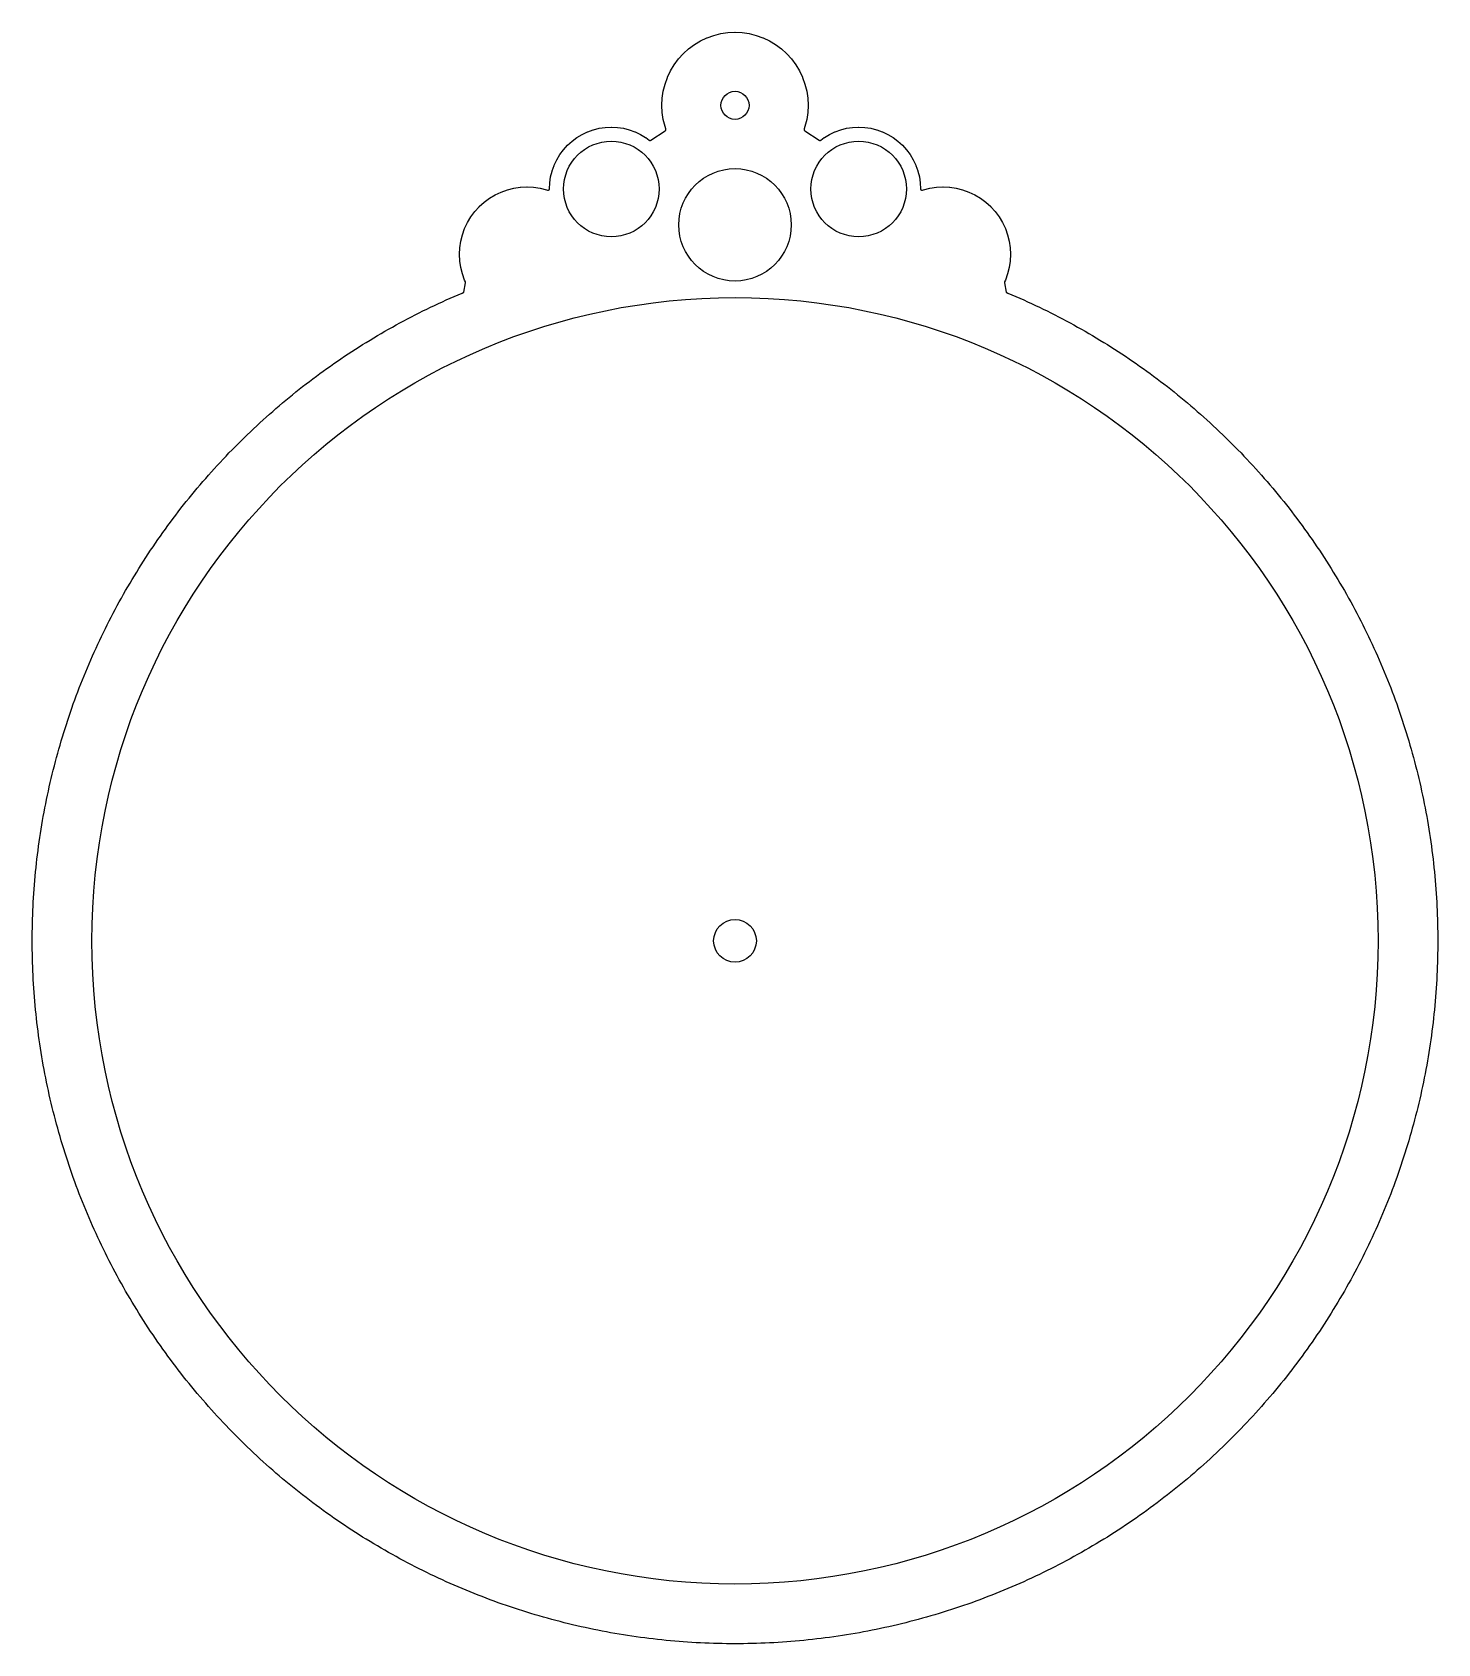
# Model space of a CAD drawing. Header units: millimetres. Extents: x -140 to 140, y -140 to 181.
import ezdxf

# ---------------------------------------------------------------- set-up
doc = ezdxf.new("R2010")
doc.units = ezdxf.units.MM
for name, color, linetype in [('CUT_INNER', 6, 'Continuous'), ('CUT_OUTER', 1, 'Continuous'), ('GUIDE', 3, 'Continuous')]:
    doc.layers.add(name, color=color, linetype=linetype)

msp = doc.modelspace()

# ---------------------------------------------------------------- linework, layer by layer
at = {"layer": 'CUT_INNER'}
for centre, radius in [((0, 166.3921), 2.8), ((-24.64, 149.7321), 9.52), ((24.64, 149.7321), 9.52), ((0, 142.5921), 11.2), ((0, 0), 4.25)]:
    msp.add_circle(centre, radius, dxfattribs=at)
at = {"layer": 'CUT_OUTER'}
msp.add_lwpolyline([(139.9974, -0.859), (139.9895, -1.718), (139.9763, -2.5769), (139.9578, -3.4358), (139.9341, -4.2945), (139.9051, -5.153), (139.8709, -6.0114), (139.8314, -6.8695), (139.7866, -7.7273), (139.7365, -8.5849), (139.6812, -9.4421), (139.6207, -10.299), (139.5548, -11.1555), (139.4838, -12.0116), (139.4074, -12.8673), (139.3259, -13.7224), (139.239, -14.577), (139.147, -15.4311), (139.0497, -16.2846), (138.9471, -17.1375), (138.8394, -17.9897), (138.7264, -18.8413), (138.6081, -19.6922), (138.4847, -20.5423), (138.3561, -21.3916), (138.2222, -22.2401), (138.0831, -23.0878), (137.9389, -23.9347), (137.7894, -24.7806), (137.6348, -25.6256), (137.4749, -26.4696), (137.3099, -27.3126), (137.1398, -28.1546), (136.9644, -28.9956), (136.7839, -29.8354), (136.5983, -30.6742), (136.4075, -31.5117), (136.2116, -32.3481), (136.0105, -33.1833), (135.8044, -34.0172), (135.5931, -34.8499), (135.3767, -35.6812), (135.1552, -36.5112), (134.9286, -37.3398), (134.697, -38.167), (134.4603, -38.9928), (134.2185, -39.8171), (133.9716, -40.6399), (133.7198, -41.4611), (133.4628, -42.2808), (133.2009, -43.0989), (132.9339, -43.9154), (132.662, -44.7303), (132.385, -45.5434), (132.1031, -46.3549), (131.8162, -47.1646), (131.5243, -47.9725), (131.2275, -48.7786), (130.9257, -49.5829), (130.619, -50.3853), (130.3074, -51.1858), (129.9909, -51.9844), (129.6694, -52.781), (129.3431, -53.5757), (129.012, -54.3683), (128.6759, -55.1589), (128.3351, -55.9474), (127.9894, -56.7338), (127.6388, -57.518), (127.2835, -58.3001), (126.9234, -59.08), (126.5585, -59.8577), (126.1888, -60.6331), (125.8144, -61.4063), (125.4353, -62.1771), (125.0514, -62.9456), (124.6628, -63.7117), (124.2695, -64.4754), (123.8716, -65.2367), (123.469, -65.9955), (123.0617, -66.7519), (122.6498, -67.5057), (122.2333, -68.257), (121.8122, -69.0057), (121.3865, -69.7519), (120.9562, -70.4954), (120.5214, -71.2362), (120.082, -71.9744), (119.6381, -72.7098), (119.1897, -73.4426), (118.7368, -74.1725), (118.2795, -74.8997), (117.8177, -75.624), (117.3515, -76.3455), (116.8808, -77.0641), (116.4057, -77.7798), (115.9263, -78.4926), (115.4425, -79.2025), (114.9544, -79.9093), (114.4619, -80.6131), (113.9651, -81.314), (113.464, -82.0117), (112.9587, -82.7064), (112.4491, -83.3979), (111.9352, -84.0863), (111.4172, -84.7715), (110.8949, -85.4536), (110.3685, -86.1324), (109.8379, -86.808), (109.3032, -87.4803), (108.7644, -88.1494), (108.2215, -88.8151), (107.6745, -89.4774), (107.1234, -90.1364), (106.5683, -90.792), (106.0092, -91.4442), (105.4462, -92.0929), (104.8791, -92.7382), (104.3081, -93.38), (103.7332, -94.0183), (103.1543, -94.653), (102.5716, -95.2841), (101.985, -95.9117), (101.3946, -96.5357), (100.8004, -97.156), (100.2023, -97.7727), (99.6005, -98.3857), (98.9949, -98.9949), (98.3857, -99.6005), (97.7727, -100.2023), (97.156, -100.8004), (96.5357, -101.3946), (95.9117, -101.985), (95.2841, -102.5716), (94.653, -103.1543), (94.0183, -103.7332), (93.38, -104.3081), (92.7382, -104.8791), (92.0929, -105.4462), (91.4442, -106.0092), (90.792, -106.5683), (90.1364, -107.1234), (89.4774, -107.6745), (88.8151, -108.2215), (88.1494, -108.7644), (87.4803, -109.3032), (86.808, -109.8379), (86.1324, -110.3685), (85.4536, -110.8949), (84.7715, -111.4172), (84.0863, -111.9352), (83.3979, -112.4491), (82.7064, -112.9587), (82.0117, -113.464), (81.314, -113.9651), (80.6131, -114.4619), (79.9093, -114.9544), (79.2025, -115.4425), (78.4926, -115.9263), (77.7798, -116.4057), (77.0641, -116.8808), (76.3455, -117.3515), (75.624, -117.8177), (74.8997, -118.2795), (74.1725, -118.7368), (73.4426, -119.1897), (72.7098, -119.6381), (71.9744, -120.082), (71.2362, -120.5214), (70.4954, -120.9562), (69.7519, -121.3865), (69.0057, -121.8122), (68.257, -122.2333), (67.5057, -122.6498), (66.7519, -123.0617), (65.9955, -123.469), (65.2367, -123.8716), (64.4754, -124.2695), (63.7117, -124.6628), (62.9456, -125.0514), (62.1771, -125.4353), (61.4063, -125.8144), (60.6331, -126.1888), (59.8577, -126.5585), (59.08, -126.9234), (58.3001, -127.2835), (57.518, -127.6388), (56.7338, -127.9894), (55.9474, -128.3351), (55.1589, -128.6759), (54.3683, -129.012), (53.5757, -129.3431), (52.781, -129.6694), (51.9844, -129.9909), (51.1858, -130.3074), (50.3853, -130.619), (49.5829, -130.9257), (48.7786, -131.2275), (47.9725, -131.5243), (47.1646, -131.8162), (46.3549, -132.1031), (45.5434, -132.385), (44.7303, -132.662), (43.9154, -132.9339), (43.0989, -133.2009), (42.2808, -133.4628), (41.4611, -133.7198), (40.6399, -133.9716), (39.8171, -134.2185), (38.9928, -134.4603), (38.167, -134.697), (37.3398, -134.9286), (36.5112, -135.1552), (35.6812, -135.3767), (34.8499, -135.5931), (34.0172, -135.8044), (33.1833, -136.0105), (32.3481, -136.2116), (31.5117, -136.4075), (30.6742, -136.5983), (29.8354, -136.7839), (28.9956, -136.9644), (28.1546, -137.1398), (27.3126, -137.3099), (26.4696, -137.4749), (25.6256, -137.6348), (24.7806, -137.7894), (23.9347, -137.9389), (23.0878, -138.0831), (22.2401, -138.2222), (21.3916, -138.3561), (20.5423, -138.4847), (19.6922, -138.6081), (18.8413, -138.7264), (17.9897, -138.8394), (17.1375, -138.9471), (16.2846, -139.0497), (15.4311, -139.147), (14.577, -139.239), (13.7224, -139.3259), (12.8673, -139.4074), (12.0116, -139.4838), (11.1555, -139.5548), (10.299, -139.6207), (9.4421, -139.6812), (8.5849, -139.7365), (7.7273, -139.7866), (6.8695, -139.8314), (6.0114, -139.8709), (5.153, -139.9051), (4.2945, -139.9341), (3.4358, -139.9578), (2.5769, -139.9763), (1.718, -139.9895), (0.859, -139.9974), (0, -140), (-0.859, -139.9974), (-1.718, -139.9895), (-2.5769, -139.9763), (-3.4358, -139.9578), (-4.2945, -139.9341), (-5.153, -139.9051), (-6.0114, -139.8709), (-6.8695, -139.8314), (-7.7273, -139.7866), (-8.5849, -139.7365), (-9.4421, -139.6812), (-10.299, -139.6207), (-11.1555, -139.5548), (-12.0116, -139.4838), (-12.8673, -139.4074), (-13.7224, -139.3259), (-14.577, -139.239), (-15.4311, -139.147), (-16.2846, -139.0497), (-17.1375, -138.9471), (-17.9897, -138.8394), (-18.8413, -138.7264), (-19.6922, -138.6081), (-20.5423, -138.4847), (-21.3916, -138.3561), (-22.2401, -138.2222), (-23.0878, -138.0831), (-23.9347, -137.9389), (-24.7806, -137.7894), (-25.6256, -137.6348), (-26.4696, -137.4749), (-27.3126, -137.3099), (-28.1546, -137.1398), (-28.9956, -136.9644), (-29.8354, -136.7839), (-30.6742, -136.5983), (-31.5117, -136.4075), (-32.3481, -136.2116), (-33.1833, -136.0105), (-34.0172, -135.8044), (-34.8499, -135.5931), (-35.6812, -135.3767), (-36.5112, -135.1552), (-37.3398, -134.9286), (-38.167, -134.697), (-38.9928, -134.4603), (-39.8171, -134.2185), (-40.6399, -133.9716), (-41.4611, -133.7198), (-42.2808, -133.4628), (-43.0989, -133.2009), (-43.9154, -132.9339), (-44.7303, -132.662), (-45.5434, -132.385), (-46.3549, -132.1031), (-47.1646, -131.8162), (-47.9725, -131.5243), (-48.7786, -131.2275), (-49.5829, -130.9257), (-50.3853, -130.619), (-51.1858, -130.3074), (-51.9844, -129.9909), (-52.781, -129.6694), (-53.5757, -129.3431), (-54.3683, -129.012), (-55.1589, -128.6759), (-55.9474, -128.3351), (-56.7338, -127.9894), (-57.518, -127.6388), (-58.3001, -127.2835), (-59.08, -126.9234), (-59.8577, -126.5585), (-60.6331, -126.1888), (-61.4063, -125.8144), (-62.1771, -125.4353), (-62.9456, -125.0514), (-63.7117, -124.6628), (-64.4754, -124.2695), (-65.2367, -123.8716), (-65.9955, -123.469), (-66.7519, -123.0617), (-67.5057, -122.6498), (-68.257, -122.2333), (-69.0057, -121.8122), (-69.7519, -121.3865), (-70.4954, -120.9562), (-71.2362, -120.5214), (-71.9744, -120.082), (-72.7098, -119.6381), (-73.4426, -119.1897), (-74.1725, -118.7368), (-74.8997, -118.2795), (-75.624, -117.8177), (-76.3455, -117.3515), (-77.0641, -116.8808), (-77.7798, -116.4057), (-78.4926, -115.9263), (-79.2025, -115.4425), (-79.9093, -114.9544), (-80.6131, -114.4619), (-81.314, -113.9651), (-82.0117, -113.464), (-82.7064, -112.9587), (-83.3979, -112.4491), (-84.0863, -111.9352), (-84.7715, -111.4172), (-85.4536, -110.8949), (-86.1324, -110.3685), (-86.808, -109.8379), (-87.4803, -109.3032), (-88.1494, -108.7644), (-88.8151, -108.2215), (-89.4774, -107.6745), (-90.1364, -107.1234), (-90.792, -106.5683), (-91.4442, -106.0092), (-92.0929, -105.4462), (-92.7382, -104.8791), (-93.38, -104.3081), (-94.0183, -103.7332), (-94.653, -103.1543), (-95.2841, -102.5716), (-95.9117, -101.985), (-96.5357, -101.3946), (-97.156, -100.8004), (-97.7727, -100.2023), (-98.3857, -99.6005), (-98.9949, -98.9949), (-99.6005, -98.3857), (-100.2023, -97.7727), (-100.8004, -97.156), (-101.3946, -96.5357), (-101.985, -95.9117), (-102.5716, -95.2841), (-103.1543, -94.653), (-103.7332, -94.0183), (-104.3081, -93.38), (-104.8791, -92.7382), (-105.4462, -92.0929), (-106.0092, -91.4442), (-106.5683, -90.792), (-107.1234, -90.1364), (-107.6745, -89.4774), (-108.2215, -88.8151), (-108.7644, -88.1494), (-109.3032, -87.4803), (-109.8379, -86.808), (-110.3685, -86.1324), (-110.8949, -85.4536), (-111.4172, -84.7715), (-111.9352, -84.0863), (-112.4491, -83.3979), (-112.9587, -82.7064), (-113.464, -82.0117), (-113.9651, -81.314), (-114.4619, -80.6131), (-114.9544, -79.9093), (-115.4425, -79.2025), (-115.9263, -78.4926), (-116.4057, -77.7798), (-116.8808, -77.0641), (-117.3515, -76.3455), (-117.8177, -75.624), (-118.2795, -74.8997), (-118.7368, -74.1725), (-119.1897, -73.4426), (-119.6381, -72.7098), (-120.082, -71.9744), (-120.5214, -71.2362), (-120.9562, -70.4954), (-121.3865, -69.7519), (-121.8122, -69.0057), (-122.2333, -68.257), (-122.6498, -67.5057), (-123.0617, -66.7519), (-123.469, -65.9955), (-123.8716, -65.2367), (-124.2695, -64.4754), (-124.6628, -63.7117), (-125.0514, -62.9456), (-125.4353, -62.1771), (-125.8144, -61.4063), (-126.1888, -60.6331), (-126.5585, -59.8577), (-126.9234, -59.08), (-127.2835, -58.3001), (-127.6388, -57.518), (-127.9894, -56.7338), (-128.3351, -55.9474), (-128.6759, -55.1589), (-129.012, -54.3683), (-129.3431, -53.5757), (-129.6694, -52.781), (-129.9909, -51.9844), (-130.3074, -51.1858), (-130.619, -50.3853), (-130.9257, -49.5829), (-131.2275, -48.7786), (-131.5243, -47.9725), (-131.8162, -47.1646), (-132.1031, -46.3549), (-132.385, -45.5434), (-132.662, -44.7303), (-132.9339, -43.9154), (-133.2009, -43.0989), (-133.4628, -42.2808), (-133.7198, -41.4611), (-133.9716, -40.6399), (-134.2185, -39.8171), (-134.4603, -38.9928), (-134.697, -38.167), (-134.9286, -37.3398), (-135.1552, -36.5112), (-135.3767, -35.6812), (-135.5931, -34.8499), (-135.8044, -34.0172), (-136.0105, -33.1833), (-136.2116, -32.3481), (-136.4075, -31.5117), (-136.5983, -30.6742), (-136.7839, -29.8354), (-136.9644, -28.9956), (-137.1398, -28.1546), (-137.3099, -27.3126), (-137.4749, -26.4696), (-137.6348, -25.6256), (-137.7894, -24.7806), (-137.9389, -23.9347), (-138.0831, -23.0878), (-138.2222, -22.2401), (-138.3561, -21.3916), (-138.4847, -20.5423), (-138.6081, -19.6922), (-138.7264, -18.8413), (-138.8394, -17.9897), (-138.9471, -17.1375), (-139.0497, -16.2846), (-139.147, -15.4311), (-139.239, -14.577), (-139.3259, -13.7224), (-139.4074, -12.8673), (-139.4838, -12.0116), (-139.5548, -11.1555), (-139.6207, -10.299), (-139.6812, -9.4421), (-139.7365, -8.5849), (-139.7866, -7.7273), (-139.8314, -6.8695), (-139.8709, -6.0114), (-139.9051, -5.153), (-139.9341, -4.2945), (-139.9578, -3.4358), (-139.9763, -2.5769), (-139.9895, -1.718), (-139.9974, -0.859), (-140, 0), (-139.9974, 0.859), (-139.9895, 1.718), (-139.9763, 2.5769), (-139.9578, 3.4358), (-139.9341, 4.2945), (-139.9051, 5.153), (-139.8709, 6.0114), (-139.8314, 6.8695), (-139.7866, 7.7273), (-139.7365, 8.5849), (-139.6812, 9.4421), (-139.6207, 10.299), (-139.5548, 11.1555), (-139.4838, 12.0116), (-139.4074, 12.8673), (-139.3259, 13.7224), (-139.239, 14.577), (-139.147, 15.4311), (-139.0497, 16.2846), (-138.9471, 17.1375), (-138.8394, 17.9897), (-138.7264, 18.8413), (-138.6081, 19.6922), (-138.4847, 20.5423), (-138.3561, 21.3916), (-138.2222, 22.2401), (-138.0831, 23.0878), (-137.9389, 23.9347), (-137.7894, 24.7806), (-137.6348, 25.6256), (-137.4749, 26.4696), (-137.3099, 27.3126), (-137.1398, 28.1546), (-136.9644, 28.9956), (-136.7839, 29.8354), (-136.5983, 30.6742), (-136.4075, 31.5117), (-136.2116, 32.3481), (-136.0105, 33.1833), (-135.8044, 34.0172), (-135.5931, 34.8499), (-135.3767, 35.6812), (-135.1552, 36.5112), (-134.9286, 37.3398), (-134.697, 38.167), (-134.4603, 38.9928), (-134.2185, 39.8171), (-133.9716, 40.6399), (-133.7198, 41.4611), (-133.4628, 42.2808), (-133.2009, 43.0989), (-132.9339, 43.9154), (-132.662, 44.7303), (-132.385, 45.5434), (-132.1031, 46.3549), (-131.8162, 47.1646), (-131.5243, 47.9725), (-131.2275, 48.7786), (-130.9257, 49.5829), (-130.619, 50.3853), (-130.3074, 51.1858), (-129.9909, 51.9844), (-129.6694, 52.781), (-129.3431, 53.5757), (-129.012, 54.3683), (-128.6759, 55.1589), (-128.3351, 55.9474), (-127.9894, 56.7338), (-127.6388, 57.518), (-127.2835, 58.3001), (-126.9234, 59.08), (-126.5585, 59.8577), (-126.1888, 60.6331), (-125.8144, 61.4063), (-125.4353, 62.1771), (-125.0514, 62.9456), (-124.6628, 63.7117), (-124.2695, 64.4754), (-123.8716, 65.2367), (-123.469, 65.9955), (-123.0617, 66.7519), (-122.6498, 67.5057), (-122.2333, 68.257), (-121.8122, 69.0057), (-121.3865, 69.7519), (-120.9562, 70.4954), (-120.5214, 71.2362), (-120.082, 71.9744), (-119.6381, 72.7098), (-119.1897, 73.4426), (-118.7368, 74.1725), (-118.2795, 74.8997), (-117.8177, 75.624), (-117.3515, 76.3455), (-116.8808, 77.0641), (-116.4057, 77.7798), (-115.9263, 78.4926), (-115.4425, 79.2025), (-114.9544, 79.9093), (-114.4619, 80.6131), (-113.9651, 81.314), (-113.464, 82.0117), (-112.9587, 82.7064), (-112.4491, 83.3979), (-111.9352, 84.0863), (-111.4172, 84.7715), (-110.8949, 85.4536), (-110.3685, 86.1324), (-109.8379, 86.808), (-109.3032, 87.4803), (-108.7644, 88.1494), (-108.2215, 88.8151), (-107.6745, 89.4774), (-107.1234, 90.1364), (-106.5683, 90.792), (-106.0092, 91.4442), (-105.4462, 92.0929), (-104.8791, 92.7382), (-104.3081, 93.38), (-103.7332, 94.0183), (-103.1543, 94.653), (-102.5716, 95.2841), (-101.985, 95.9117), (-101.3946, 96.5357), (-100.8004, 97.156), (-100.2023, 97.7727), (-99.6005, 98.3857), (-98.9949, 98.9949), (-98.3857, 99.6005), (-97.7727, 100.2023), (-97.156, 100.8004), (-96.5357, 101.3946), (-95.9117, 101.985), (-95.2841, 102.5716), (-94.653, 103.1543), (-94.0183, 103.7332), (-93.38, 104.3081), (-92.7382, 104.8791), (-92.0929, 105.4462), (-91.4442, 106.0092), (-90.792, 106.5683), (-90.1364, 107.1234), (-89.4774, 107.6745), (-88.8151, 108.2215), (-88.1494, 108.7644), (-87.4803, 109.3032), (-86.808, 109.8379), (-86.1324, 110.3685), (-85.4536, 110.8949), (-84.7715, 111.4172), (-84.0863, 111.9352), (-83.3979, 112.4491), (-82.7064, 112.9587), (-82.0117, 113.464), (-81.314, 113.9651), (-80.6131, 114.4619), (-79.9093, 114.9544), (-79.2025, 115.4425), (-78.4926, 115.9263), (-77.7798, 116.4057), (-77.0641, 116.8808), (-76.3455, 117.3515), (-75.624, 117.8177), (-74.8997, 118.2795), (-74.1725, 118.7368), (-73.4426, 119.1897), (-72.7098, 119.6381), (-71.9744, 120.082), (-71.2362, 120.5214), (-70.4954, 120.9562), (-69.7519, 121.3865), (-69.0057, 121.8122), (-68.257, 122.2333), (-67.5057, 122.6498), (-66.7519, 123.0617), (-65.9955, 123.469), (-65.2367, 123.8716), (-64.4754, 124.2695), (-63.7117, 124.6628), (-62.9456, 125.0514), (-62.1771, 125.4353), (-61.4063, 125.8144), (-60.6331, 126.1888), (-59.8577, 126.5585), (-59.08, 126.9234), (-58.3001, 127.2835), (-57.518, 127.6388), (-56.7338, 127.9894), (-55.9474, 128.3351), (-55.1589, 128.6759), (-54.3683, 129.012), (-53.9904, 129.1699), (-53.6754, 131.0597), (-53.6719, 131.0898), (-53.6715, 131.1202), (-53.6742, 131.1504), (-53.6799, 131.1802), (-53.6886, 131.2092), (-53.7001, 131.2373), (-53.8538, 131.5622), (-53.8594, 131.5758), (-54.2988, 132.8038), (-54.3031, 132.8178), (-54.62, 134.083), (-54.6228, 134.0974), (-54.8142, 135.3875), (-54.8156, 135.4021), (-54.8796, 136.7048), (-54.8796, 136.7195), (-54.8156, 138.0221), (-54.8142, 138.0368), (-54.6228, 139.3268), (-54.62, 139.3413), (-54.3031, 140.6064), (-54.2988, 140.6205), (-53.8594, 141.8485), (-53.8538, 141.862), (-53.2962, 143.041), (-53.2892, 143.054), (-52.6187, 144.1727), (-52.6106, 144.1849), (-51.8336, 145.2324), (-51.8243, 145.2438), (-50.9485, 146.2102), (-50.9381, 146.2206), (-49.9717, 147.0964), (-49.9603, 147.1058), (-48.9128, 147.8827), (-48.9005, 147.8909), (-47.7819, 148.5614), (-47.7689, 148.5683), (-46.5899, 149.1259), (-46.5763, 149.1315), (-45.3484, 149.5709), (-45.3343, 149.5752), (-44.0692, 149.8921), (-44.0547, 149.895), (-42.7646, 150.0863), (-42.75, 150.0878), (-41.4474, 150.1518), (-41.4326, 150.1518), (-40.13, 150.0878), (-40.1154, 150.0863), (-38.8253, 149.895), (-38.8108, 149.8921), (-37.5457, 149.5752), (-37.5316, 149.5709), (-37.3585, 149.509), (-37.3303, 149.5004), (-37.3015, 149.4947), (-37.2722, 149.4918), (-37.2427, 149.4918), (-37.2134, 149.4947), (-37.1846, 149.5004), (-37.1564, 149.509), (-37.1292, 149.5202), (-37.1032, 149.5341), (-37.0787, 149.5505), (-37.056, 149.5691), (-37.0352, 149.59), (-37.0165, 149.6127), (-37.0001, 149.6372), (-36.9863, 149.6632), (-36.975, 149.6904), (-36.9664, 149.7185), (-36.9607, 149.7474), (-36.9578, 149.7767), (-36.901, 150.9323), (-36.8996, 150.947), (-36.7244, 152.1283), (-36.7215, 152.1428), (-36.4313, 153.3013), (-36.427, 153.3154), (-36.0247, 154.4398), (-36.019, 154.4534), (-35.5084, 155.5331), (-35.5015, 155.546), (-34.8875, 156.5704), (-34.8793, 156.5827), (-34.1679, 157.5419), (-34.1585, 157.5533), (-33.3565, 158.4382), (-33.3461, 158.4486), (-32.4612, 159.2507), (-32.4498, 159.26), (-31.4905, 159.9714), (-31.4783, 159.9796), (-30.4539, 160.5936), (-30.441, 160.6005), (-29.3613, 161.1112), (-29.3477, 161.1168), (-28.2232, 161.5191), (-28.2092, 161.5234), (-27.0507, 161.8136), (-27.0362, 161.8165), (-25.8549, 161.9917), (-25.8402, 161.9932), (-24.6474, 162.0518), (-24.6326, 162.0518), (-23.4398, 161.9932), (-23.4251, 161.9917), (-22.2438, 161.8165), (-22.2293, 161.8136), (-21.0708, 161.5234), (-21.0568, 161.5191), (-19.9323, 161.1168), (-19.9187, 161.1112), (-18.839, 160.6005), (-18.8261, 160.5936), (-17.8017, 159.9796), (-17.7895, 159.9714), (-17.0923, 159.4544), (-17.0669, 159.4375), (-17.0398, 159.4232), (-17.0115, 159.4118), (-16.9822, 159.4033), (-16.9521, 159.3978), (-16.9217, 159.3954), (-16.8911, 159.3962), (-16.8608, 159.4), (-16.8311, 159.4069), (-16.8022, 159.4168), (-16.7744, 159.4296), (-16.7481, 159.4451), (-13.8807, 161.3408), (-13.8577, 161.3576), (-13.8364, 161.3766), (-13.817, 161.3974), (-13.7996, 161.42), (-13.7845, 161.4442), (-13.7718, 161.4697), (-13.7615, 161.4962), (-13.7538, 161.5237), (-13.7487, 161.5517), (-13.7463, 161.5801), (-13.7466, 161.6086), (-13.7496, 161.6369), (-13.7553, 161.6649), (-13.7636, 161.6921), (-13.9306, 162.1586), (-13.9348, 162.1727), (-14.2784, 163.5445), (-14.2813, 163.5589), (-14.4888, 164.9577), (-14.4903, 164.9723), (-14.5596, 166.3848), (-14.5596, 166.3995), (-14.4903, 167.8119), (-14.4888, 167.8265), (-14.2813, 169.2253), (-14.2784, 169.2398), (-13.9348, 170.6115), (-13.9306, 170.6256), (-13.4542, 171.9571), (-13.4485, 171.9706), (-12.8439, 173.249), (-12.837, 173.262), (-12.11, 174.4749), (-12.1018, 174.4871), (-11.2594, 175.623), (-11.2501, 175.6343), (-10.3004, 176.6821), (-10.29, 176.6925), (-9.2422, 177.6422), (-9.2309, 177.6515), (-8.095, 178.4939), (-8.0828, 178.5021), (-6.8699, 179.2291), (-6.8569, 179.236), (-5.5785, 179.8407), (-5.5649, 179.8463), (-4.2335, 180.3227), (-4.2194, 180.327), (-2.8477, 180.6706), (-2.8332, 180.6734), (-1.4344, 180.8809), (-1.4198, 180.8824), (-0.0074, 180.9518), (0.0074, 180.9518), (1.4198, 180.8824), (1.4344, 180.8809), (2.8332, 180.6734), (2.8477, 180.6706), (4.2194, 180.327), (4.2335, 180.3227), (5.5649, 179.8463), (5.5785, 179.8407), (6.8569, 179.236), (6.8699, 179.2291), (8.0828, 178.5021), (8.095, 178.4939), (9.2309, 177.6515), (9.2422, 177.6422), (10.29, 176.6925), (10.3004, 176.6821), (11.2501, 175.6343), (11.2594, 175.623), (12.1018, 174.4871), (12.11, 174.4749), (12.837, 173.262), (12.8439, 173.249), (13.4485, 171.9706), (13.4542, 171.9571), (13.9306, 170.6256), (13.9348, 170.6115), (14.2784, 169.2398), (14.2813, 169.2253), (14.4888, 167.8265), (14.4903, 167.8119), (14.5596, 166.3995), (14.5596, 166.3848), (14.4903, 164.9723), (14.4888, 164.9577), (14.2813, 163.5589), (14.2784, 163.5445), (13.9348, 162.1727), (13.9306, 162.1586), (13.7636, 161.6921), (13.7553, 161.6649), (13.7496, 161.6369), (13.7466, 161.6086), (13.7463, 161.5801), (13.7487, 161.5517), (13.7538, 161.5237), (13.7615, 161.4962), (13.7718, 161.4697), (13.7845, 161.4442), (13.7996, 161.42), (13.817, 161.3974), (13.8364, 161.3766), (13.8577, 161.3576), (13.8807, 161.3408), (16.7481, 159.4451), (16.7744, 159.4296), (16.8022, 159.4168), (16.8311, 159.4069), (16.8608, 159.4), (16.8911, 159.3962), (16.9217, 159.3954), (16.9521, 159.3978), (16.9822, 159.4033), (17.0115, 159.4118), (17.0398, 159.4232), (17.0669, 159.4375), (17.0923, 159.4544), (17.7895, 159.9714), (17.8017, 159.9796), (18.8261, 160.5936), (18.839, 160.6005), (19.9187, 161.1112), (19.9323, 161.1168), (21.0568, 161.5191), (21.0708, 161.5234), (22.2293, 161.8136), (22.2438, 161.8165), (23.4251, 161.9917), (23.4398, 161.9932), (24.6326, 162.0518), (24.6474, 162.0518), (25.8402, 161.9932), (25.8549, 161.9917), (27.0362, 161.8165), (27.0507, 161.8136), (28.2092, 161.5234), (28.2232, 161.5191), (29.3477, 161.1168), (29.3613, 161.1112), (30.441, 160.6005), (30.4539, 160.5936), (31.4783, 159.9796), (31.4905, 159.9714), (32.4498, 159.26), (32.4612, 159.2507), (33.3461, 158.4486), (33.3565, 158.4382), (34.1585, 157.5533), (34.1679, 157.5419), (34.8793, 156.5827), (34.8875, 156.5704), (35.5015, 155.546), (35.5084, 155.5331), (36.019, 154.4534), (36.0247, 154.4398), (36.427, 153.3154), (36.4313, 153.3013), (36.7215, 152.1428), (36.7244, 152.1283), (36.8996, 150.947), (36.901, 150.9323), (36.9578, 149.7767), (36.9607, 149.7474), (36.9664, 149.7185), (36.975, 149.6904), (36.9863, 149.6632), (37.0001, 149.6372), (37.0165, 149.6127), (37.0352, 149.59), (37.056, 149.5691), (37.0787, 149.5505), (37.1032, 149.5341), (37.1292, 149.5202), (37.1564, 149.509), (37.1846, 149.5004), (37.2134, 149.4947), (37.2427, 149.4918), (37.2722, 149.4918), (37.3015, 149.4947), (37.3303, 149.5004), (37.3585, 149.509), (37.5316, 149.5709), (37.5457, 149.5752), (38.8108, 149.8921), (38.8253, 149.895), (40.1154, 150.0863), (40.13, 150.0878), (41.4326, 150.1518), (41.4474, 150.1518), (42.75, 150.0878), (42.7646, 150.0863), (44.0547, 149.895), (44.0692, 149.8921), (45.3343, 149.5752), (45.3484, 149.5709), (46.5763, 149.1315), (46.5899, 149.1259), (47.7689, 148.5683), (47.7819, 148.5614), (48.9005, 147.8909), (48.9128, 147.8827), (49.9603, 147.1058), (49.9717, 147.0964), (50.9381, 146.2206), (50.9485, 146.2102), (51.8243, 145.2438), (51.8336, 145.2324), (52.6106, 144.1849), (52.6187, 144.1727), (53.2892, 143.054), (53.2962, 143.041), (53.8538, 141.862), (53.8594, 141.8485), (54.2988, 140.6205), (54.3031, 140.6064), (54.62, 139.3413), (54.6228, 139.3268), (54.8142, 138.0368), (54.8156, 138.0221), (54.8796, 136.7195), (54.8796, 136.7048), (54.8156, 135.4021), (54.8142, 135.3875), (54.6228, 134.0974), (54.62, 134.083), (54.3031, 132.8178), (54.2988, 132.8038), (53.8594, 131.5758), (53.8538, 131.5622), (53.7001, 131.2373), (53.6886, 131.2092), (53.6799, 131.1802), (53.6742, 131.1504), (53.6715, 131.1202), (53.6719, 131.0898), (53.6754, 131.0597), (53.9904, 129.1699), (54.3683, 129.012), (55.1589, 128.6759), (55.9474, 128.3351), (56.7338, 127.9894), (57.518, 127.6388), (58.3001, 127.2835), (59.08, 126.9234), (59.8577, 126.5585), (60.6331, 126.1888), (61.4063, 125.8144), (62.1771, 125.4353), (62.9456, 125.0514), (63.7117, 124.6628), (64.4754, 124.2695), (65.2367, 123.8716), (65.9955, 123.469), (66.7519, 123.0617), (67.5057, 122.6498), (68.257, 122.2333), (69.0057, 121.8122), (69.7519, 121.3865), (70.4954, 120.9562), (71.2362, 120.5214), (71.9744, 120.082), (72.7098, 119.6381), (73.4426, 119.1897), (74.1725, 118.7368), (74.8997, 118.2795), (75.624, 117.8177), (76.3455, 117.3515), (77.0641, 116.8808), (77.7798, 116.4057), (78.4926, 115.9263), (79.2025, 115.4425), (79.9093, 114.9544), (80.6131, 114.4619), (81.314, 113.9651), (82.0117, 113.464), (82.7064, 112.9587), (83.3979, 112.4491), (84.0863, 111.9352), (84.7715, 111.4172), (85.4536, 110.8949), (86.1324, 110.3685), (86.808, 109.8379), (87.4803, 109.3032), (88.1494, 108.7644), (88.8151, 108.2215), (89.4774, 107.6745), (90.1364, 107.1234), (90.792, 106.5683), (91.4442, 106.0092), (92.0929, 105.4462), (92.7382, 104.8791), (93.38, 104.3081), (94.0183, 103.7332), (94.653, 103.1543), (95.2841, 102.5716), (95.9117, 101.985), (96.5357, 101.3946), (97.156, 100.8004), (97.7727, 100.2023), (98.3857, 99.6005), (98.9949, 98.9949), (99.6005, 98.3857), (100.2023, 97.7727), (100.8004, 97.156), (101.3946, 96.5357), (101.985, 95.9117), (102.5716, 95.2841), (103.1543, 94.653), (103.7332, 94.0183), (104.3081, 93.38), (104.8791, 92.7382), (105.4462, 92.0929), (106.0092, 91.4442), (106.5683, 90.792), (107.1234, 90.1364), (107.6745, 89.4774), (108.2215, 88.8151), (108.7644, 88.1494), (109.3032, 87.4803), (109.8379, 86.808), (110.3685, 86.1324), (110.8949, 85.4536), (111.4172, 84.7715), (111.9352, 84.0863), (112.4491, 83.3979), (112.9587, 82.7064), (113.464, 82.0117), (113.9651, 81.314), (114.4619, 80.6131), (114.9544, 79.9093), (115.4425, 79.2025), (115.9263, 78.4926), (116.4057, 77.7798), (116.8808, 77.0641), (117.3515, 76.3455), (117.8177, 75.624), (118.2795, 74.8997), (118.7368, 74.1725), (119.1897, 73.4426), (119.6381, 72.7098), (120.082, 71.9744), (120.5214, 71.2362), (120.9562, 70.4954), (121.3865, 69.7519), (121.8122, 69.0057), (122.2333, 68.257), (122.6498, 67.5057), (123.0617, 66.7519), (123.469, 65.9955), (123.8716, 65.2367), (124.2695, 64.4754), (124.6628, 63.7117), (125.0514, 62.9456), (125.4353, 62.1771), (125.8144, 61.4063), (126.1888, 60.6331), (126.5585, 59.8577), (126.9234, 59.08), (127.2835, 58.3001), (127.6388, 57.518), (127.9894, 56.7338), (128.3351, 55.9474), (128.6759, 55.1589), (129.012, 54.3683), (129.3431, 53.5757), (129.6694, 52.781), (129.9909, 51.9844), (130.3074, 51.1858), (130.619, 50.3853), (130.9257, 49.5829), (131.2275, 48.7786), (131.5243, 47.9725), (131.8162, 47.1646), (132.1031, 46.3549), (132.385, 45.5434), (132.662, 44.7303), (132.9339, 43.9154), (133.2009, 43.0989), (133.4628, 42.2808), (133.7198, 41.4611), (133.9716, 40.6399), (134.2185, 39.8171), (134.4603, 38.9928), (134.697, 38.167), (134.9286, 37.3398), (135.1552, 36.5112), (135.3767, 35.6812), (135.5931, 34.8499), (135.8044, 34.0172), (136.0105, 33.1833), (136.2116, 32.3481), (136.4075, 31.5117), (136.5983, 30.6742), (136.7839, 29.8354), (136.9644, 28.9956), (137.1398, 28.1546), (137.3099, 27.3126), (137.4749, 26.4696), (137.6348, 25.6256), (137.7894, 24.7806), (137.9389, 23.9347), (138.0831, 23.0878), (138.2222, 22.2401), (138.3561, 21.3916), (138.4847, 20.5423), (138.6081, 19.6922), (138.7264, 18.8413), (138.8394, 17.9897), (138.9471, 17.1375), (139.0497, 16.2846), (139.147, 15.4311), (139.239, 14.577), (139.3259, 13.7224), (139.4074, 12.8673), (139.4838, 12.0116), (139.5548, 11.1555), (139.6207, 10.299), (139.6812, 9.4421), (139.7365, 8.5849), (139.7866, 7.7273), (139.8314, 6.8695), (139.8709, 6.0114), (139.9051, 5.153), (139.9341, 4.2945), (139.9578, 3.4358), (139.9763, 2.5769), (139.9895, 1.718), (139.9974, 0.859), (140, 0)], close=True, dxfattribs=at)
at = {"layer": 'GUIDE'}
msp.add_circle((0, 0), 128.1, dxfattribs=at)

doc.saveas('drawing.dxf')
